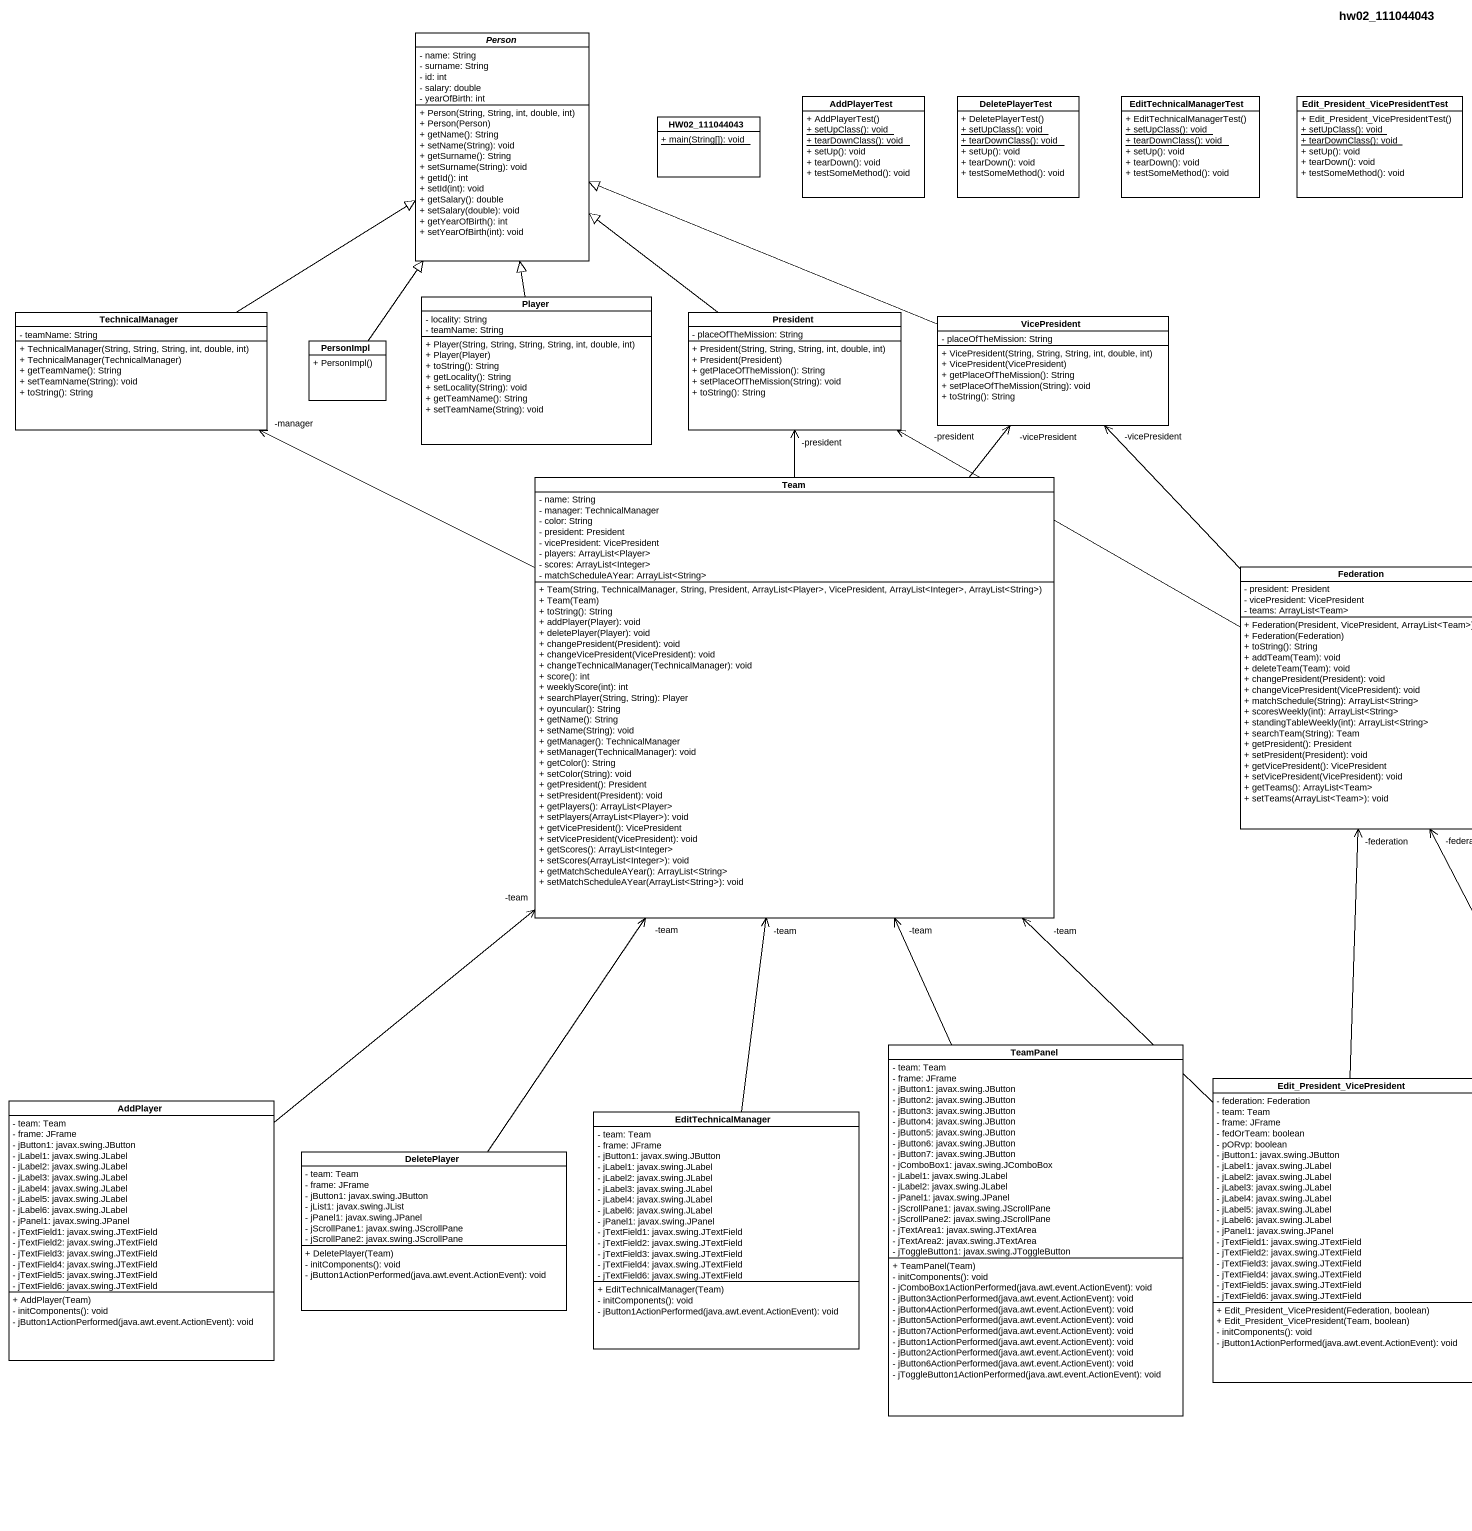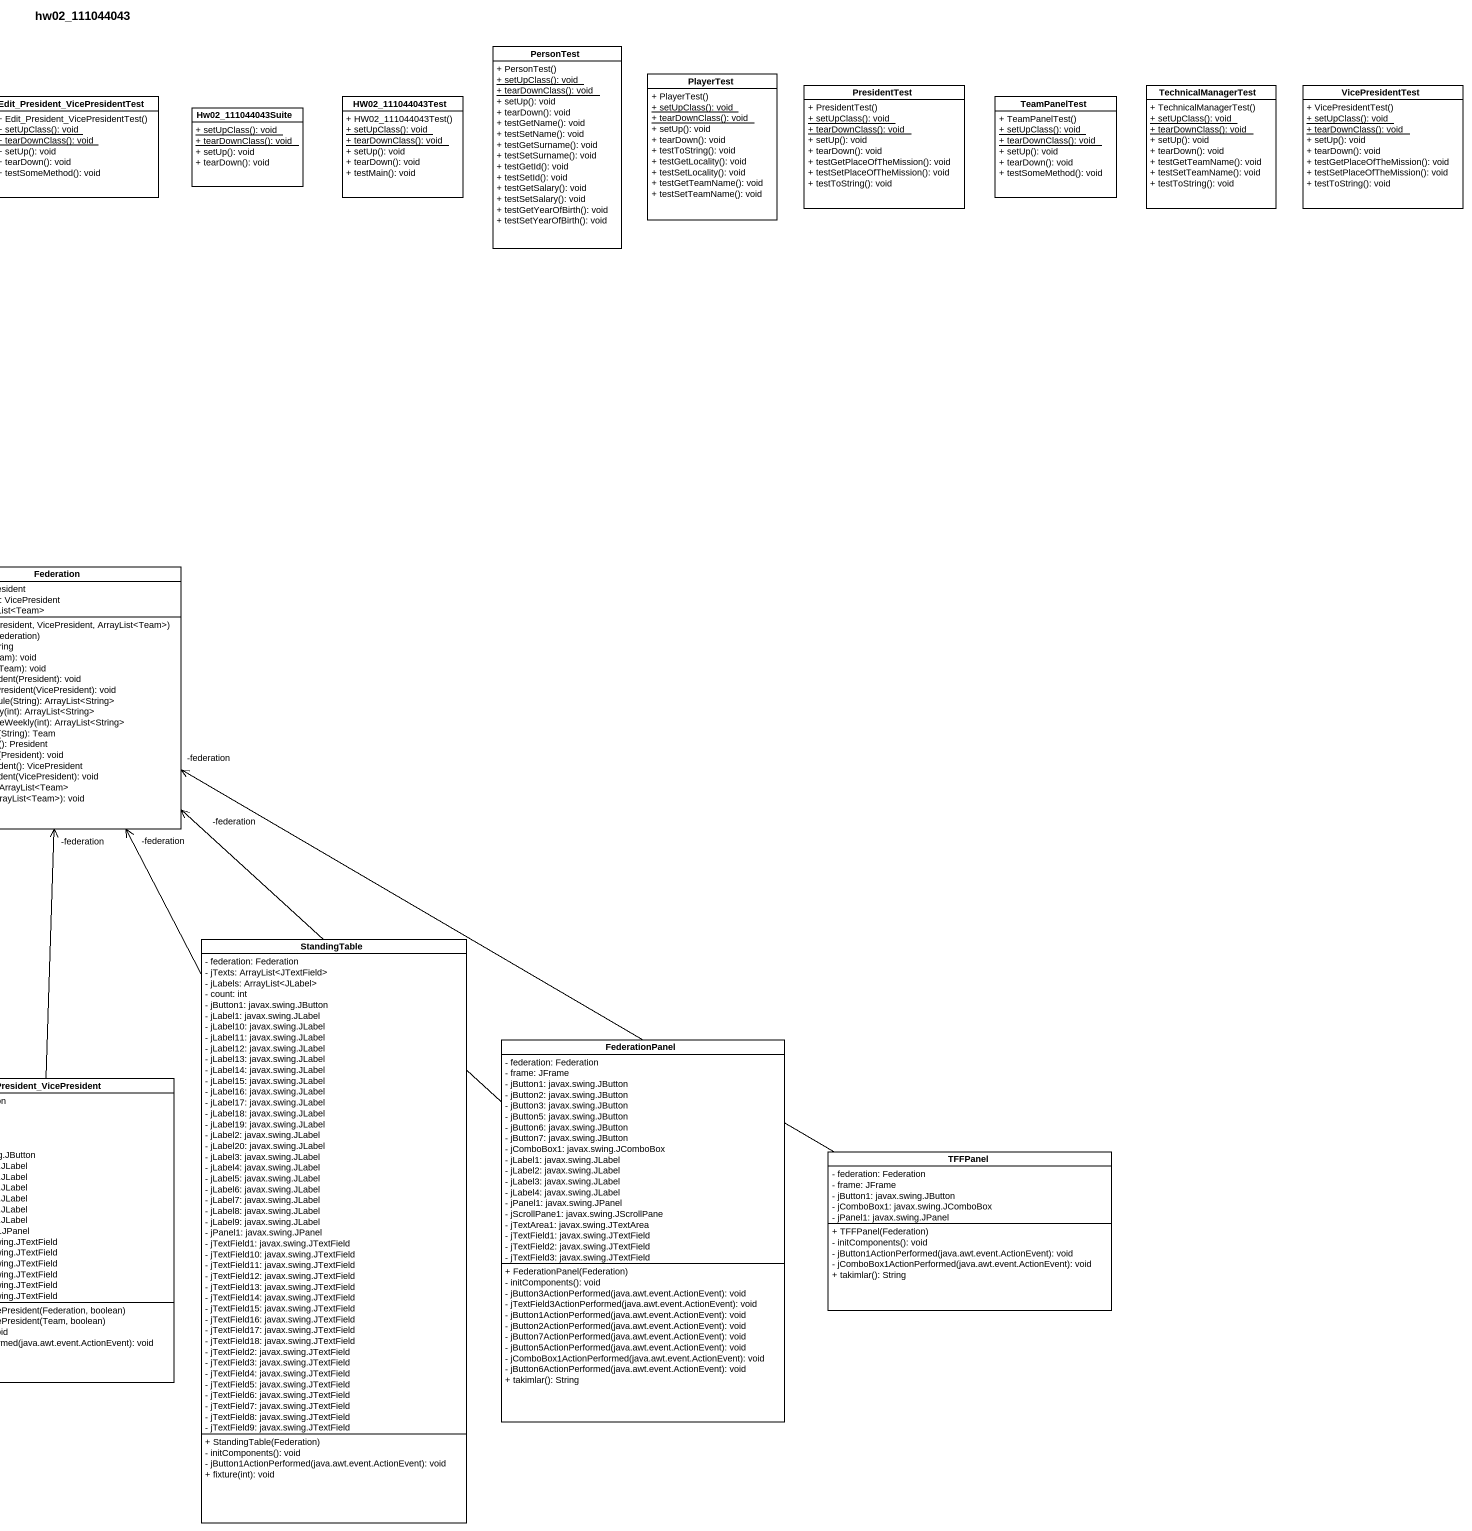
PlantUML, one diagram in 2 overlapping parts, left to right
@startuml
title hw02_111044043
hide circle
hide empty members
skinparam classAttributeIconSize 0
abstract class "Person" as Person_ {
  - name: String
  - surname: String
  - id: int
  - salary: double
  - yearOfBirth: int
  + Person(String, String, int, double, int)
  + Person(Person)
  + getName(): String
  + setName(String): void
  + getSurname(): String
  + setSurname(String): void
  + getId(): int
  + setId(int): void
  + getSalary(): double
  + setSalary(double): void
  + getYearOfBirth(): int
  + setYearOfBirth(int): void
}
class PersonTest {
  + PersonTest()
  {static} + setUpClass(): void
  {static} + tearDownClass(): void
  + setUp(): void
  + tearDown(): void
  + testGetName(): void
  + testSetName(): void
  + testGetSurname(): void
  + testSetSurname(): void
  + testGetId(): void
  + testSetId(): void
  + testGetSalary(): void
  + testSetSalary(): void
  + testGetYearOfBirth(): void
  + testSetYearOfBirth(): void
}
class AddPlayerTest {
  + AddPlayerTest()
  {static} + setUpClass(): void
  {static} + tearDownClass(): void
  + setUp(): void
  + tearDown(): void
  + testSomeMethod(): void
}
class DeletePlayerTest {
  + DeletePlayerTest()
  {static} + setUpClass(): void
  {static} + tearDownClass(): void
  + setUp(): void
  + tearDown(): void
  + testSomeMethod(): void
}
class EditTechnicalManagerTest {
  + EditTechnicalManagerTest()
  {static} + setUpClass(): void
  {static} + tearDownClass(): void
  + setUp(): void
  + tearDown(): void
  + testSomeMethod(): void
}
class "Edit_President_VicePresidentTest" as Edit_President {
  + Edit_President_VicePresidentTest()
  {static} + setUpClass(): void
  {static} + tearDownClass(): void
  + setUp(): void
  + tearDown(): void
  + testSomeMethod(): void
}
class HW02_111044043Test {
  + HW02_111044043Test()
  {static} + setUpClass(): void
  {static} + tearDownClass(): void
  + setUp(): void
  + tearDown(): void
  + testMain(): void
}
class PlayerTest {
  + PlayerTest()
  {static} + setUpClass(): void
  {static} + tearDownClass(): void
  + setUp(): void
  + tearDown(): void
  + testToString(): void
  + testGetLocality(): void
  + testSetLocality(): void
  + testGetTeamName(): void
  + testSetTeamName(): void
}
class PresidentTest {
  + PresidentTest()
  {static} + setUpClass(): void
  {static} + tearDownClass(): void
  + setUp(): void
  + tearDown(): void
  + testGetPlaceOfTheMission(): void
  + testSetPlaceOfTheMission(): void
  + testToString(): void
}
class TeamPanelTest {
  + TeamPanelTest()
  {static} + setUpClass(): void
  {static} + tearDownClass(): void
  + setUp(): void
  + tearDown(): void
  + testSomeMethod(): void
}
class TechnicalManagerTest {
  + TechnicalManagerTest()
  {static} + setUpClass(): void
  {static} + tearDownClass(): void
  + setUp(): void
  + tearDown(): void
  + testGetTeamName(): void
  + testSetTeamName(): void
  + testToString(): void
}
class VicePresidentTest {
  + VicePresidentTest()
  {static} + setUpClass(): void
  {static} + tearDownClass(): void
  + setUp(): void
  + tearDown(): void
  + testGetPlaceOfTheMission(): void
  + testSetPlaceOfTheMission(): void
  + testToString(): void
}
class HW02_111044043 {
  {static} + main(String[]): void
}
class Hw02_111044043Suite {
  {static} + setUpClass(): void
  {static} + tearDownClass(): void
  + setUp(): void
  + tearDown(): void
}
class Player {
  - locality: String
  - teamName: String
  + Player(String, String, String, String, int, double, int)
  + Player(Player)
  + toString(): String
  + getLocality(): String
  + setLocality(String): void
  + getTeamName(): String
  + setTeamName(String): void
}
class TechnicalManager {
  - teamName: String
  + TechnicalManager(String, String, String, int, double, int)
  + TechnicalManager(TechnicalManager)
  + getTeamName(): String
  + setTeamName(String): void
  + toString(): String
}
class President {
  - placeOfTheMission: String
  + President(String, String, String, int, double, int)
  + President(President)
  + getPlaceOfTheMission(): String
  + setPlaceOfTheMission(String): void
  + toString(): String
}
class VicePresident {
  - placeOfTheMission: String
  + VicePresident(String, String, String, int, double, int)
  + VicePresident(VicePresident)
  + getPlaceOfTheMission(): String
  + setPlaceOfTheMission(String): void
  + toString(): String
}
class PersonImpl {
  + PersonImpl()
}
class Team {
  - name: String
  - manager: TechnicalManager
  - color: String
  - president: President
  - vicePresident: VicePresident
  - players: ArrayList<Player>
  - scores: ArrayList<Integer>
  - matchScheduleAYear: ArrayList<String>
  + Team(String, TechnicalManager, String, President, ArrayList<Player>, VicePresident, ArrayList<Integer>, ArrayList<String>)
  + Team(Team)
  + toString(): String
  + addPlayer(Player): void
  + deletePlayer(Player): void
  + changePresident(President): void
  + changeVicePresident(VicePresident): void
  + changeTechnicalManager(TechnicalManager): void
  + score(): int
  + weeklyScore(int): int
  + searchPlayer(String, String): Player
  + oyuncular(): String
  + getName(): String
  + setName(String): void
  + getManager(): TechnicalManager
  + setManager(TechnicalManager): void
  + getColor(): String
  + setColor(String): void
  + getPresident(): President
  + setPresident(President): void
  + getPlayers(): ArrayList<Player>
  + setPlayers(ArrayList<Player>): void
  + getVicePresident(): VicePresident
  + setVicePresident(VicePresident): void
  + getScores(): ArrayList<Integer>
  + setScores(ArrayList<Integer>): void
  + getMatchScheduleAYear(): ArrayList<String>
  + setMatchScheduleAYear(ArrayList<String>): void
}
class Federation {
  - president: President
  - vicePresident: VicePresident
  - teams: ArrayList<Team>
  + Federation(President, VicePresident, ArrayList<Team>)
  + Federation(Federation)
  + toString(): String
  + addTeam(Team): void
  + deleteTeam(Team): void
  + changePresident(President): void
  + changeVicePresident(VicePresident): void
  + matchSchedule(String): ArrayList<String>
  + scoresWeekly(int): ArrayList<String>
  + standingTableWeekly(int): ArrayList<String>
  + searchTeam(String): Team
  + getPresident(): President
  + setPresident(President): void
  + getVicePresident(): VicePresident
  + setVicePresident(VicePresident): void
  + getTeams(): ArrayList<Team>
  + setTeams(ArrayList<Team>): void
}
class StandingTable {
  - federation: Federation
  - jTexts: ArrayList<JTextField>
  - jLabels: ArrayList<JLabel>
  - count: int
  - jButton1: javax.swing.JButton
  - jLabel1: javax.swing.JLabel
  - jLabel10: javax.swing.JLabel
  - jLabel11: javax.swing.JLabel
  - jLabel12: javax.swing.JLabel
  - jLabel13: javax.swing.JLabel
  - jLabel14: javax.swing.JLabel
  - jLabel15: javax.swing.JLabel
  - jLabel16: javax.swing.JLabel
  - jLabel17: javax.swing.JLabel
  - jLabel18: javax.swing.JLabel
  - jLabel19: javax.swing.JLabel
  - jLabel2: javax.swing.JLabel
  - jLabel20: javax.swing.JLabel
  - jLabel3: javax.swing.JLabel
  - jLabel4: javax.swing.JLabel
  - jLabel5: javax.swing.JLabel
  - jLabel6: javax.swing.JLabel
  - jLabel7: javax.swing.JLabel
  - jLabel8: javax.swing.JLabel
  - jLabel9: javax.swing.JLabel
  - jPanel1: javax.swing.JPanel
  - jTextField1: javax.swing.JTextField
  - jTextField10: javax.swing.JTextField
  - jTextField11: javax.swing.JTextField
  - jTextField12: javax.swing.JTextField
  - jTextField13: javax.swing.JTextField
  - jTextField14: javax.swing.JTextField
  - jTextField15: javax.swing.JTextField
  - jTextField16: javax.swing.JTextField
  - jTextField17: javax.swing.JTextField
  - jTextField18: javax.swing.JTextField
  - jTextField2: javax.swing.JTextField
  - jTextField3: javax.swing.JTextField
  - jTextField4: javax.swing.JTextField
  - jTextField5: javax.swing.JTextField
  - jTextField6: javax.swing.JTextField
  - jTextField7: javax.swing.JTextField
  - jTextField8: javax.swing.JTextField
  - jTextField9: javax.swing.JTextField
  + StandingTable(Federation)
  - initComponents(): void
  - jButton1ActionPerformed(java.awt.event.ActionEvent): void
  + fixture(int): void
}
class TeamPanel {
  - team: Team
  - frame: JFrame
  - jButton1: javax.swing.JButton
  - jButton2: javax.swing.JButton
  - jButton3: javax.swing.JButton
  - jButton4: javax.swing.JButton
  - jButton5: javax.swing.JButton
  - jButton6: javax.swing.JButton
  - jButton7: javax.swing.JButton
  - jComboBox1: javax.swing.JComboBox
  - jLabel1: javax.swing.JLabel
  - jLabel2: javax.swing.JLabel
  - jPanel1: javax.swing.JPanel
  - jScrollPane1: javax.swing.JScrollPane
  - jScrollPane2: javax.swing.JScrollPane
  - jTextArea1: javax.swing.JTextArea
  - jTextArea2: javax.swing.JTextArea
  - jToggleButton1: javax.swing.JToggleButton
  + TeamPanel(Team)
  - initComponents(): void
  - jComboBox1ActionPerformed(java.awt.event.ActionEvent): void
  - jButton3ActionPerformed(java.awt.event.ActionEvent): void
  - jButton4ActionPerformed(java.awt.event.ActionEvent): void
  - jButton5ActionPerformed(java.awt.event.ActionEvent): void
  - jButton7ActionPerformed(java.awt.event.ActionEvent): void
  - jButton1ActionPerformed(java.awt.event.ActionEvent): void
  - jButton2ActionPerformed(java.awt.event.ActionEvent): void
  - jButton6ActionPerformed(java.awt.event.ActionEvent): void
  - jToggleButton1ActionPerformed(java.awt.event.ActionEvent): void
}
class FederationPanel {
  - federation: Federation
  - frame: JFrame
  - jButton1: javax.swing.JButton
  - jButton2: javax.swing.JButton
  - jButton3: javax.swing.JButton
  - jButton5: javax.swing.JButton
  - jButton6: javax.swing.JButton
  - jButton7: javax.swing.JButton
  - jComboBox1: javax.swing.JComboBox
  - jLabel1: javax.swing.JLabel
  - jLabel2: javax.swing.JLabel
  - jLabel3: javax.swing.JLabel
  - jLabel4: javax.swing.JLabel
  - jPanel1: javax.swing.JPanel
  - jScrollPane1: javax.swing.JScrollPane
  - jTextArea1: javax.swing.JTextArea
  - jTextField1: javax.swing.JTextField
  - jTextField2: javax.swing.JTextField
  - jTextField3: javax.swing.JTextField
  + FederationPanel(Federation)
  - initComponents(): void
  - jButton3ActionPerformed(java.awt.event.ActionEvent): void
  - jTextField3ActionPerformed(java.awt.event.ActionEvent): void
  - jButton1ActionPerformed(java.awt.event.ActionEvent): void
  - jButton2ActionPerformed(java.awt.event.ActionEvent): void
  - jButton7ActionPerformed(java.awt.event.ActionEvent): void
  - jButton5ActionPerformed(java.awt.event.ActionEvent): void
  - jComboBox1ActionPerformed(java.awt.event.ActionEvent): void
  - jButton6ActionPerformed(java.awt.event.ActionEvent): void
  + takimlar(): String
}
class AddPlayer {
  - team: Team
  - frame: JFrame
  - jButton1: javax.swing.JButton
  - jLabel1: javax.swing.JLabel
  - jLabel2: javax.swing.JLabel
  - jLabel3: javax.swing.JLabel
  - jLabel4: javax.swing.JLabel
  - jLabel5: javax.swing.JLabel
  - jLabel6: javax.swing.JLabel
  - jPanel1: javax.swing.JPanel
  - jTextField1: javax.swing.JTextField
  - jTextField2: javax.swing.JTextField
  - jTextField3: javax.swing.JTextField
  - jTextField4: javax.swing.JTextField
  - jTextField5: javax.swing.JTextField
  - jTextField6: javax.swing.JTextField
  + AddPlayer(Team)
  - initComponents(): void
  - jButton1ActionPerformed(java.awt.event.ActionEvent): void
}
class EditTechnicalManager {
  - team: Team
  - frame: JFrame
  - jButton1: javax.swing.JButton
  - jLabel1: javax.swing.JLabel
  - jLabel2: javax.swing.JLabel
  - jLabel3: javax.swing.JLabel
  - jLabel4: javax.swing.JLabel
  - jLabel6: javax.swing.JLabel
  - jPanel1: javax.swing.JPanel
  - jTextField1: javax.swing.JTextField
  - jTextField2: javax.swing.JTextField
  - jTextField3: javax.swing.JTextField
  - jTextField4: javax.swing.JTextField
  - jTextField6: javax.swing.JTextField
  + EditTechnicalManager(Team)
  - initComponents(): void
  - jButton1ActionPerformed(java.awt.event.ActionEvent): void
}
class Edit_President_VicePresident {
  - federation: Federation
  - team: Team
  - frame: JFrame
  - fedOrTeam: boolean
  - pORvp: boolean
  - jButton1: javax.swing.JButton
  - jLabel1: javax.swing.JLabel
  - jLabel2: javax.swing.JLabel
  - jLabel3: javax.swing.JLabel
  - jLabel4: javax.swing.JLabel
  - jLabel5: javax.swing.JLabel
  - jLabel6: javax.swing.JLabel
  - jPanel1: javax.swing.JPanel
  - jTextField1: javax.swing.JTextField
  - jTextField2: javax.swing.JTextField
  - jTextField3: javax.swing.JTextField
  - jTextField4: javax.swing.JTextField
  - jTextField5: javax.swing.JTextField
  - jTextField6: javax.swing.JTextField
  + Edit_President_VicePresident(Federation, boolean)
  + Edit_President_VicePresident(Team, boolean)
  - initComponents(): void
  - jButton1ActionPerformed(java.awt.event.ActionEvent): void
}
class DeletePlayer {
  - team: Team
  - frame: JFrame
  - jButton1: javax.swing.JButton
  - jList1: javax.swing.JList
  - jPanel1: javax.swing.JPanel
  - jScrollPane1: javax.swing.JScrollPane
  - jScrollPane2: javax.swing.JScrollPane
  + DeletePlayer(Team)
  - initComponents(): void
  - jButton1ActionPerformed(java.awt.event.ActionEvent): void
}
class TFFPanel {
  - federation: Federation
  - frame: JFrame
  - jButton1: javax.swing.JButton
  - jComboBox1: javax.swing.JComboBox
  - jPanel1: javax.swing.JPanel
  + TFFPanel(Federation)
  - initComponents(): void
  - jButton1ActionPerformed(java.awt.event.ActionEvent): void
  - jComboBox1ActionPerformed(java.awt.event.ActionEvent): void
  + takimlar(): String
}
Player -up-|> Person_
TechnicalManager -up-|> Person_
President -up-|> Person_
VicePresident -left-|> Person_
PersonImpl -up-|> Person_
Team -left-> "-manager" TechnicalManager
Team -up-> "-president" President
Team -up-> "-vicePresident" VicePresident
Federation -left-> "-president" President
Federation -up-> "-vicePresident" VicePresident
StandingTable -up-> "-federation" Federation
TeamPanel -up-> "-team" Team
FederationPanel -up-> "-federation" Federation
AddPlayer -up-> "-team" Team
EditTechnicalManager -up-> "-team" Team
Edit_President_VicePresident -up-> "-team" Team
Edit_President_VicePresident -up-> "-federation" Federation
DeletePlayer -up-> "-team" Team
TFFPanel -left-> "-federation" Federation
@enduml
